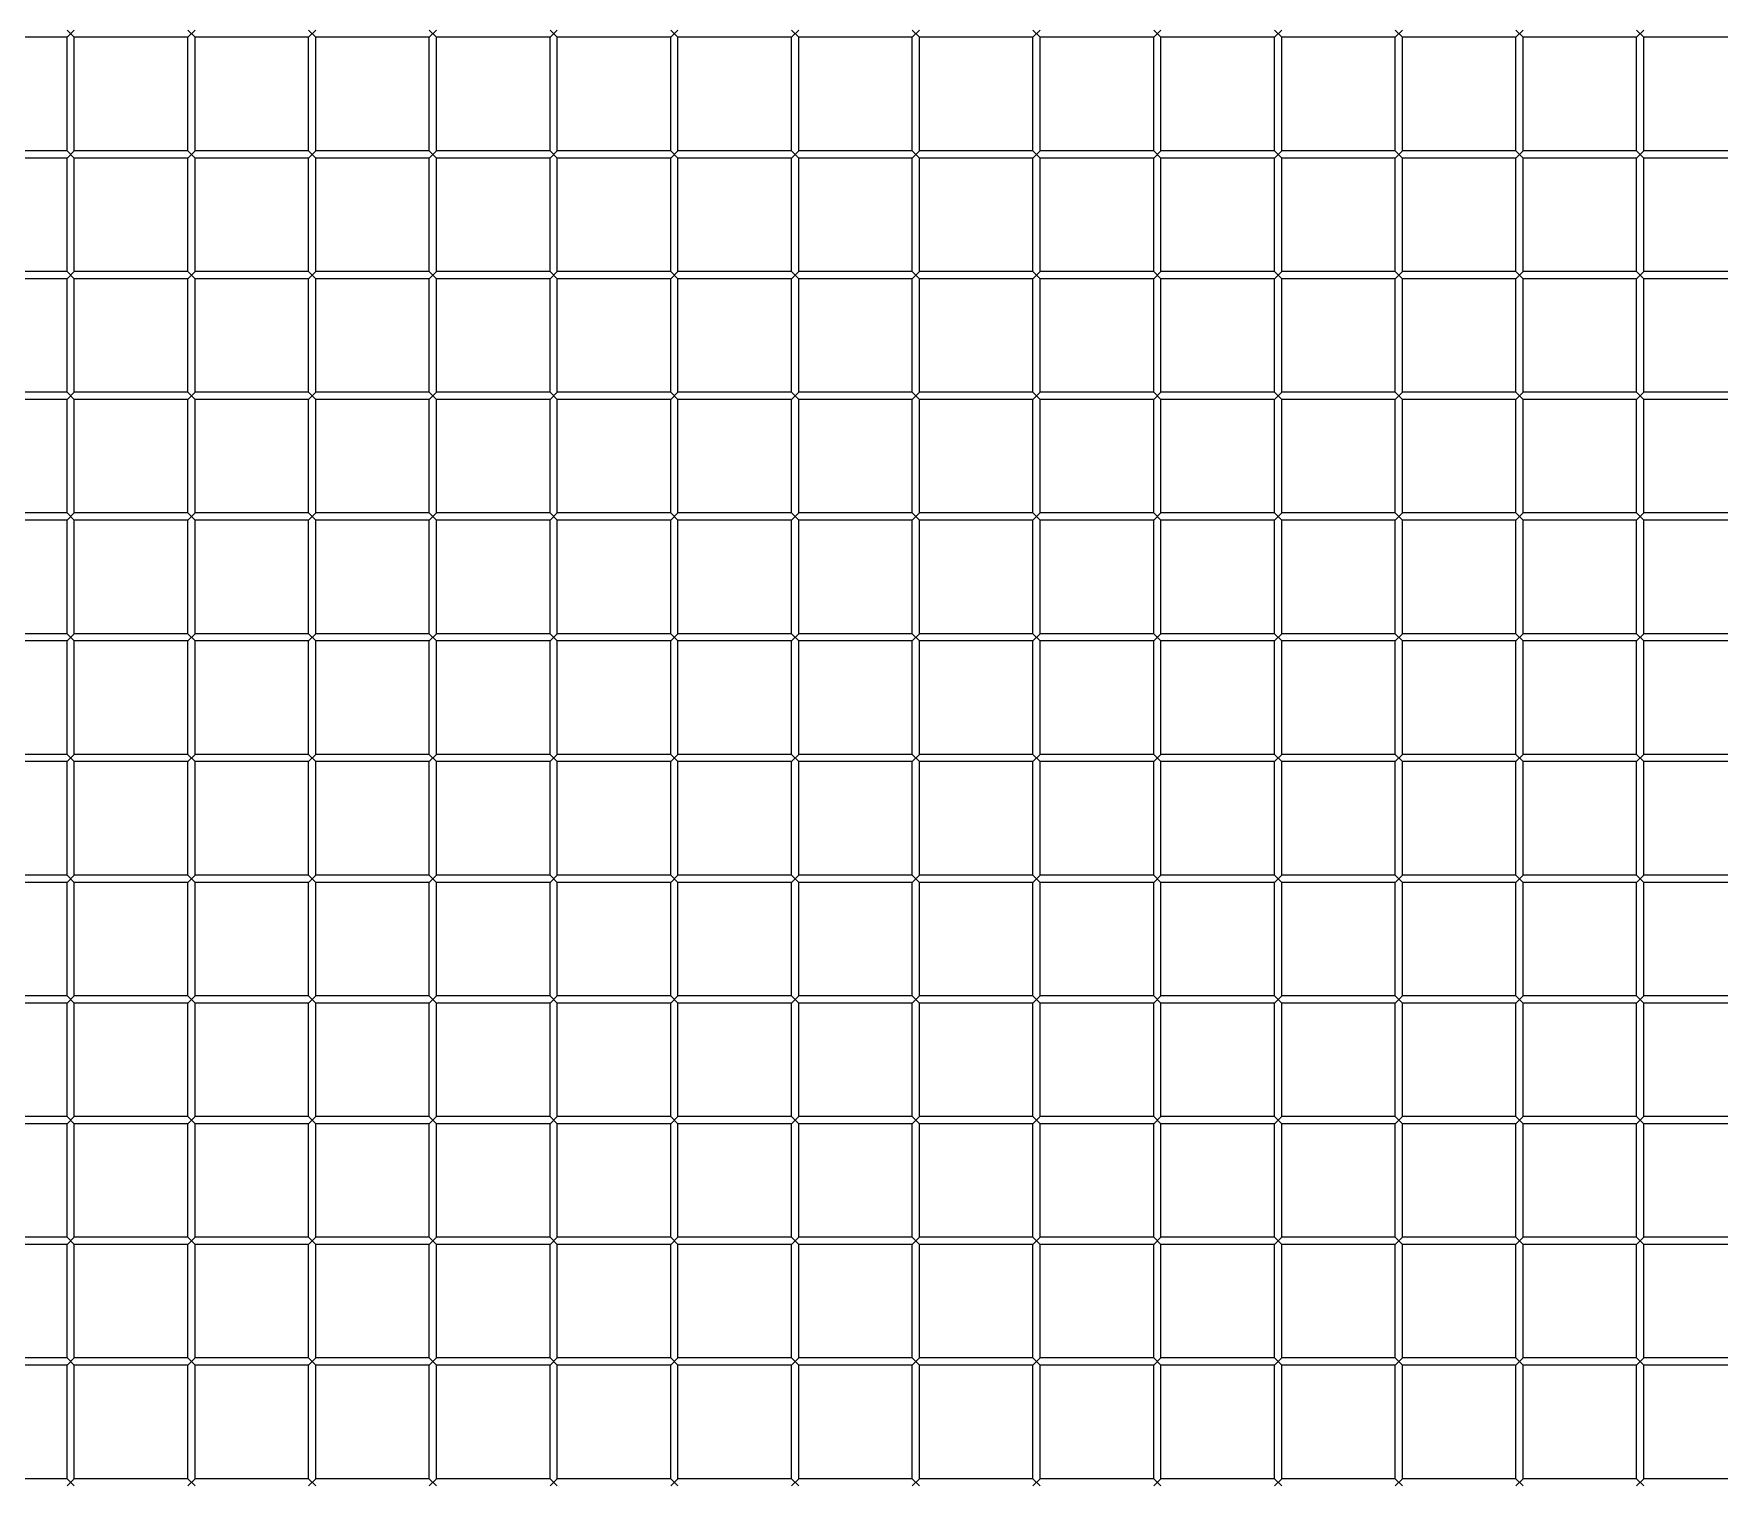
# Model space of a CAD drawing. Header units: millimetres. Extents: x -198529 to 244266, y -64 to 158464.
# Drawn here: x -148015 to -147317, y 96967 to 97567 of the extents above; entities that cross this region are included whole.
import ezdxf

# ---------------------------------------------------------------- set-up
doc = ezdxf.new("R2010")
doc.units = ezdxf.units.MM
doc.layers.add('0-DCC', color=30, linetype='Continuous')

# ---------------------------------------------------------------- blocks, each defined once
blk = doc.blocks.new('DCC2850x1800(右)')
at = {"color": 0, "linetype": 'Continuous'}
for p, q in [((63742.5, -73306.48), (63789.5, -73306.48)), ((63792.5, -73306.48), (63789.5, -73303.48)), ((63792.5, -73303.48), (63789.5, -73306.48)), ((63789.5, -73353.48), (63789.5, -73306.48)), ((63792.5, -73306.48), (63839.5, -73306.48)), ((63792.5, -73353.48), (63792.5, -73306.48)), ((63842.5, -73306.48), (63839.5, -73303.48)), ((63842.5, -73303.48), (63839.5, -73306.48)), ((63839.5, -73353.48), (63839.5, -73306.48)), ((63842.5, -73306.48), (63889.5, -73306.48)), ((63842.5, -73353.48), (63842.5, -73306.48)), ((63892.5, -73306.48), (63889.5, -73303.48)), ((63892.5, -73303.48), (63889.5, -73306.48)), ((63889.5, -73353.48), (63889.5, -73306.48)), ((63892.5, -73353.48), (63892.5, -73306.48)), ((63892.5, -73306.48), (63939.5, -73306.48)), ((63942.5, -73306.48), (63939.5, -73303.48)), ((63942.5, -73303.48), (63939.5, -73306.48)), ((63939.5, -73353.48), (63939.5, -73306.48)), ((63942.5, -73353.48), (63942.5, -73306.48)), ((63942.5, -73306.48), (63989.5, -73306.48)), ((63992.5, -73306.48), (63989.5, -73303.48)), ((63992.5, -73303.48), (63989.5, -73306.48)), ((63989.5, -73353.48), (63989.5, -73306.48)), ((63992.5, -73353.48), (63992.5, -73306.48)), ((63992.5, -73306.48), (64039.5, -73306.48)), ((64042.5, -73306.48), (64039.5, -73303.48)), ((64042.5, -73303.48), (64039.5, -73306.48)), ((64039.5, -73353.48), (64039.5, -73306.48)), ((64042.5, -73353.48), (64042.5, -73306.48)), ((64042.5, -73306.48), (64089.5, -73306.48)), ((64092.5, -73306.48), (64089.5, -73303.48)), ((64092.5, -73303.48), (64089.5, -73306.48)), ((64089.5, -73353.48), (64089.5, -73306.48)), ((64092.5, -73353.48), (64092.5, -73306.48)), ((64092.5, -73306.48), (64139.5, -73306.48)), ((64142.5, -73306.48), (64139.5, -73303.48)), ((64142.5, -73303.48), (64139.5, -73306.48)), ((64139.5, -73353.48), (64139.5, -73306.48)), ((64142.5, -73353.48), (64142.5, -73306.48)), ((64142.5, -73306.48), (64189.5, -73306.48)), ((64192.5, -73306.48), (64189.5, -73303.48)), ((64192.5, -73303.48), (64189.5, -73306.48)), ((64189.5, -73353.48), (64189.5, -73306.48)), ((64192.5, -73353.48), (64192.5, -73306.48)), ((64192.5, -73306.48), (64239.5, -73306.48)), ((64242.5, -73306.48), (64239.5, -73303.48)), ((64242.5, -73303.48), (64239.5, -73306.48)), ((64239.5, -73353.48), (64239.5, -73306.48)), ((64242.5, -73353.48), (64242.5, -73306.48)), ((64242.5, -73306.48), (64289.5, -73306.48)), ((64292.5, -73306.48), (64289.5, -73303.48)), ((64292.5, -73303.48), (64289.5, -73306.48)), ((64289.5, -73353.48), (64289.5, -73306.48)), ((64292.5, -73353.48), (64292.5, -73306.48)), ((64292.5, -73306.48), (64339.5, -73306.48)), ((64342.5, -73306.48), (64339.5, -73303.48)), ((64342.5, -73303.48), (64339.5, -73306.48)), ((64339.5, -73353.48), (64339.5, -73306.48)), ((64342.5, -73353.48), (64342.5, -73306.48)), ((64342.5, -73306.48), (64389.5, -73306.48)), ((64392.5, -73306.48), (64389.5, -73303.48)), ((64392.5, -73303.48), (64389.5, -73306.48)), ((64389.5, -73353.48), (64389.5, -73306.48)), ((64392.5, -73353.48), (64392.5, -73306.48)), ((64392.5, -73306.48), (64439.5, -73306.48)), ((64442.5, -73306.48), (64439.5, -73303.48)), ((64442.5, -73303.48), (64439.5, -73306.48)), ((64439.5, -73353.48), (64439.5, -73306.48)), ((64442.5, -73353.48), (64442.5, -73306.48)), ((64442.5, -73306.48), (64489.5, -73306.48)), ((63742.5, -73353.48), (63789.5, -73353.48)), ((63792.5, -73353.48), (63789.5, -73356.48)), ((63792.5, -73356.48), (63789.5, -73353.48)), ((63792.5, -73353.48), (63839.5, -73353.48)), ((63842.5, -73356.48), (63839.5, -73353.48)), ((63842.5, -73353.48), (63839.5, -73356.48)), ((63842.5, -73353.48), (63889.5, -73353.48)), ((63892.5, -73356.48), (63889.5, -73353.48)), ((63892.5, -73353.48), (63889.5, -73356.48)), ((63892.5, -73353.48), (63939.5, -73353.48)), ((63942.5, -73356.48), (63939.5, -73353.48)), ((63942.5, -73353.48), (63939.5, -73356.48)), ((63942.5, -73353.48), (63989.5, -73353.48)), ((63992.5, -73353.48), (63989.5, -73356.48)), ((63992.5, -73356.48), (63989.5, -73353.48)), ((63992.5, -73353.48), (64039.5, -73353.48)), ((64042.5, -73356.48), (64039.5, -73353.48)), ((64042.5, -73353.48), (64039.5, -73356.48)), ((64042.5, -73353.48), (64089.5, -73353.48)), ((64092.5, -73356.48), (64089.5, -73353.48)), ((64092.5, -73353.48), (64089.5, -73356.48)), ((64092.5, -73353.48), (64139.5, -73353.48)), ((64142.5, -73356.48), (64139.5, -73353.48)), ((64142.5, -73353.48), (64139.5, -73356.48)), ((64142.5, -73353.48), (64189.5, -73353.48)), ((64192.5, -73353.48), (64189.5, -73356.48)), ((64192.5, -73356.48), (64189.5, -73353.48)), ((64192.5, -73353.48), (64239.5, -73353.48)), ((64242.5, -73356.48), (64239.5, -73353.48)), ((64242.5, -73353.48), (64239.5, -73356.48)), ((64242.5, -73353.48), (64289.5, -73353.48)), ((64292.5, -73356.48), (64289.5, -73353.48)), ((64292.5, -73353.48), (64289.5, -73356.48)), ((64292.5, -73353.48), (64339.5, -73353.48)), ((64342.5, -73356.48), (64339.5, -73353.48)), ((64342.5, -73353.48), (64339.5, -73356.48)), ((64342.5, -73353.48), (64389.5, -73353.48)), ((64392.5, -73353.48), (64389.5, -73356.48)), ((64392.5, -73356.48), (64389.5, -73353.48)), ((64392.5, -73353.48), (64439.5, -73353.48)), ((64442.5, -73356.48), (64439.5, -73353.48)), ((64442.5, -73353.48), (64439.5, -73356.48)), ((64442.5, -73353.48), (64489.5, -73353.48)), ((63742.5, -73356.48), (63789.5, -73356.48)), ((63789.5, -73403.48), (63789.5, -73356.48)), ((63792.5, -73356.48), (63839.5, -73356.48)), ((63792.5, -73403.48), (63792.5, -73356.48)), ((63839.5, -73403.48), (63839.5, -73356.48)), ((63842.5, -73356.48), (63889.5, -73356.48)), ((63842.5, -73403.48), (63842.5, -73356.48)), ((63889.5, -73403.48), (63889.5, -73356.48)), ((63892.5, -73356.48), (63939.5, -73356.48)), ((63892.5, -73403.48), (63892.5, -73356.48)), ((63939.5, -73403.48), (63939.5, -73356.48)), ((63942.5, -73356.48), (63989.5, -73356.48)), ((63942.5, -73403.48), (63942.5, -73356.48)), ((63989.5, -73403.48), (63989.5, -73356.48)), ((63992.5, -73403.48), (63992.5, -73356.48)), ((63992.5, -73356.48), (64039.5, -73356.48)), ((64039.5, -73403.48), (64039.5, -73356.48)), ((64042.5, -73403.48), (64042.5, -73356.48)), ((64042.5, -73356.48), (64089.5, -73356.48)), ((64089.5, -73403.48), (64089.5, -73356.48)), ((64092.5, -73403.48), (64092.5, -73356.48)), ((64092.5, -73356.48), (64139.5, -73356.48)), ((64139.5, -73403.48), (64139.5, -73356.48)), ((64142.5, -73403.48), (64142.5, -73356.48)), ((64142.5, -73356.48), (64189.5, -73356.48)), ((64189.5, -73403.48), (64189.5, -73356.48)), ((64192.5, -73403.48), (64192.5, -73356.48)), ((64192.5, -73356.48), (64239.5, -73356.48)), ((64239.5, -73403.48), (64239.5, -73356.48)), ((64242.5, -73403.48), (64242.5, -73356.48)), ((64242.5, -73356.48), (64289.5, -73356.48)), ((64289.5, -73403.48), (64289.5, -73356.48)), ((64292.5, -73403.48), (64292.5, -73356.48)), ((64292.5, -73356.48), (64339.5, -73356.48)), ((64339.5, -73403.48), (64339.5, -73356.48)), ((64342.5, -73403.48), (64342.5, -73356.48)), ((64342.5, -73356.48), (64389.5, -73356.48)), ((64389.5, -73403.48), (64389.5, -73356.48)), ((64392.5, -73403.48), (64392.5, -73356.48)), ((64392.5, -73356.48), (64439.5, -73356.48)), ((64439.5, -73403.48), (64439.5, -73356.48)), ((64442.5, -73403.48), (64442.5, -73356.48)), ((64442.5, -73356.48), (64489.5, -73356.48)), ((63742.5, -73403.48), (63789.5, -73403.48)), ((63792.5, -73403.48), (63789.5, -73406.48)), ((63792.5, -73406.48), (63789.5, -73403.48)), ((63792.5, -73403.48), (63839.5, -73403.48)), ((63842.5, -73403.48), (63839.5, -73406.48)), ((63842.5, -73406.48), (63839.5, -73403.48)), ((63842.5, -73403.48), (63889.5, -73403.48)), ((63892.5, -73406.48), (63889.5, -73403.48)), ((63892.5, -73403.48), (63889.5, -73406.48)), ((63892.5, -73403.48), (63939.5, -73403.48)), ((63942.5, -73403.48), (63939.5, -73406.48)), ((63942.5, -73406.48), (63939.5, -73403.48)), ((63942.5, -73403.48), (63989.5, -73403.48)), ((63992.5, -73403.48), (63989.5, -73406.48)), ((63992.5, -73406.48), (63989.5, -73403.48)), ((63992.5, -73403.48), (64039.5, -73403.48)), ((64042.5, -73403.48), (64039.5, -73406.48)), ((64042.5, -73406.48), (64039.5, -73403.48)), ((64042.5, -73403.48), (64089.5, -73403.48)), ((64092.5, -73406.48), (64089.5, -73403.48)), ((64092.5, -73403.48), (64089.5, -73406.48)), ((64092.5, -73403.48), (64139.5, -73403.48)), ((64142.5, -73403.48), (64139.5, -73406.48)), ((64142.5, -73406.48), (64139.5, -73403.48)), ((64142.5, -73403.48), (64189.5, -73403.48)), ((64192.5, -73403.48), (64189.5, -73406.48)), ((64192.5, -73406.48), (64189.5, -73403.48)), ((64192.5, -73403.48), (64239.5, -73403.48)), ((64242.5, -73403.48), (64239.5, -73406.48)), ((64242.5, -73406.48), (64239.5, -73403.48)), ((64242.5, -73403.48), (64289.5, -73403.48)), ((64292.5, -73406.48), (64289.5, -73403.48)), ((64292.5, -73403.48), (64289.5, -73406.48)), ((64292.5, -73403.48), (64339.5, -73403.48)), ((64342.5, -73403.48), (64339.5, -73406.48)), ((64342.5, -73406.48), (64339.5, -73403.48)), ((64342.5, -73403.48), (64389.5, -73403.48)), ((64392.5, -73403.48), (64389.5, -73406.48)), ((64392.5, -73406.48), (64389.5, -73403.48)), ((64392.5, -73403.48), (64439.5, -73403.48)), ((64442.5, -73403.48), (64439.5, -73406.48)), ((64442.5, -73406.48), (64439.5, -73403.48)), ((64442.5, -73403.48), (64489.5, -73403.48)), ((63742.5, -73406.48), (63789.5, -73406.48)), ((63789.5, -73453.48), (63789.5, -73406.48)), ((63792.5, -73406.48), (63839.5, -73406.48)), ((63792.5, -73453.48), (63792.5, -73406.48)), ((63839.5, -73453.48), (63839.5, -73406.48)), ((63842.5, -73406.48), (63889.5, -73406.48)), ((63842.5, -73453.48), (63842.5, -73406.48)), ((63889.5, -73453.48), (63889.5, -73406.48)), ((63892.5, -73406.48), (63939.5, -73406.48)), ((63892.5, -73453.48), (63892.5, -73406.48)), ((63939.5, -73453.48), (63939.5, -73406.48)), ((63942.5, -73406.48), (63989.5, -73406.48)), ((63942.5, -73453.48), (63942.5, -73406.48)), ((63989.5, -73453.48), (63989.5, -73406.48)), ((63992.5, -73453.48), (63992.5, -73406.48)), ((63992.5, -73406.48), (64039.5, -73406.48)), ((64039.5, -73453.48), (64039.5, -73406.48)), ((64042.5, -73453.48), (64042.5, -73406.48)), ((64042.5, -73406.48), (64089.5, -73406.48)), ((64089.5, -73453.48), (64089.5, -73406.48)), ((64092.5, -73453.48), (64092.5, -73406.48)), ((64092.5, -73406.48), (64139.5, -73406.48)), ((64139.5, -73453.48), (64139.5, -73406.48)), ((64142.5, -73453.48), (64142.5, -73406.48)), ((64142.5, -73406.48), (64189.5, -73406.48)), ((64189.5, -73453.48), (64189.5, -73406.48)), ((64192.5, -73453.48), (64192.5, -73406.48)), ((64192.5, -73406.48), (64239.5, -73406.48)), ((64239.5, -73453.48), (64239.5, -73406.48)), ((64242.5, -73453.48), (64242.5, -73406.48)), ((64242.5, -73406.48), (64289.5, -73406.48)), ((64289.5, -73453.48), (64289.5, -73406.48)), ((64292.5, -73453.48), (64292.5, -73406.48)), ((64292.5, -73406.48), (64339.5, -73406.48)), ((64339.5, -73453.48), (64339.5, -73406.48)), ((64342.5, -73453.48), (64342.5, -73406.48)), ((64342.5, -73406.48), (64389.5, -73406.48)), ((64389.5, -73453.48), (64389.5, -73406.48)), ((64392.5, -73453.48), (64392.5, -73406.48)), ((64392.5, -73406.48), (64439.5, -73406.48)), ((64439.5, -73453.48), (64439.5, -73406.48)), ((64442.5, -73453.48), (64442.5, -73406.48)), ((64442.5, -73406.48), (64489.5, -73406.48)), ((63742.5, -73453.48), (63789.5, -73453.48)), ((63792.5, -73453.48), (63789.5, -73456.48)), ((63792.5, -73456.48), (63789.5, -73453.48)), ((63792.5, -73453.48), (63839.5, -73453.48)), ((63842.5, -73453.48), (63839.5, -73456.48)), ((63842.5, -73456.48), (63839.5, -73453.48)), ((63842.5, -73453.48), (63889.5, -73453.48)), ((63892.5, -73453.48), (63889.5, -73456.48)), ((63892.5, -73456.48), (63889.5, -73453.48)), ((63892.5, -73453.48), (63939.5, -73453.48)), ((63942.5, -73453.48), (63939.5, -73456.48)), ((63942.5, -73456.48), (63939.5, -73453.48)), ((63942.5, -73453.48), (63989.5, -73453.48)), ((63992.5, -73453.48), (63989.5, -73456.48)), ((63992.5, -73456.48), (63989.5, -73453.48)), ((63992.5, -73453.48), (64039.5, -73453.48)), ((64042.5, -73453.48), (64039.5, -73456.48)), ((64042.5, -73456.48), (64039.5, -73453.48)), ((64042.5, -73453.48), (64089.5, -73453.48)), ((64092.5, -73453.48), (64089.5, -73456.48)), ((64092.5, -73456.48), (64089.5, -73453.48)), ((64092.5, -73453.48), (64139.5, -73453.48)), ((64142.5, -73453.48), (64139.5, -73456.48)), ((64142.5, -73456.48), (64139.5, -73453.48)), ((64142.5, -73453.48), (64189.5, -73453.48)), ((64192.5, -73453.48), (64189.5, -73456.48)), ((64192.5, -73456.48), (64189.5, -73453.48)), ((64192.5, -73453.48), (64239.5, -73453.48)), ((64242.5, -73453.48), (64239.5, -73456.48)), ((64242.5, -73456.48), (64239.5, -73453.48)), ((64242.5, -73453.48), (64289.5, -73453.48)), ((64292.5, -73453.48), (64289.5, -73456.48)), ((64292.5, -73456.48), (64289.5, -73453.48)), ((64292.5, -73453.48), (64339.5, -73453.48)), ((64342.5, -73453.48), (64339.5, -73456.48)), ((64342.5, -73456.48), (64339.5, -73453.48)), ((64342.5, -73453.48), (64389.5, -73453.48)), ((64392.5, -73453.48), (64389.5, -73456.48)), ((64392.5, -73456.48), (64389.5, -73453.48)), ((64392.5, -73453.48), (64439.5, -73453.48)), ((64442.5, -73453.48), (64439.5, -73456.48)), ((64442.5, -73456.48), (64439.5, -73453.48)), ((64442.5, -73453.48), (64489.5, -73453.48)), ((63742.5, -73456.48), (63789.5, -73456.48)), ((63789.5, -73503.48), (63789.5, -73456.48)), ((63792.5, -73456.48), (63839.5, -73456.48)), ((63792.5, -73503.48), (63792.5, -73456.48)), ((63839.5, -73503.48), (63839.5, -73456.48)), ((63842.5, -73456.48), (63889.5, -73456.48)), ((63842.5, -73503.48), (63842.5, -73456.48)), ((63889.5, -73503.48), (63889.5, -73456.48)), ((63892.5, -73456.48), (63939.5, -73456.48)), ((63892.5, -73503.48), (63892.5, -73456.48)), ((63939.5, -73503.48), (63939.5, -73456.48)), ((63942.5, -73456.48), (63989.5, -73456.48)), ((63942.5, -73503.48), (63942.5, -73456.48)), ((63989.5, -73503.48), (63989.5, -73456.48)), ((63992.5, -73456.48), (64039.5, -73456.48)), ((63992.5, -73503.48), (63992.5, -73456.48)), ((64039.5, -73503.48), (64039.5, -73456.48)), ((64042.5, -73456.48), (64089.5, -73456.48)), ((64042.5, -73503.48), (64042.5, -73456.48)), ((64089.5, -73503.48), (64089.5, -73456.48)), ((64092.5, -73456.48), (64139.5, -73456.48)), ((64092.5, -73503.48), (64092.5, -73456.48)), ((64139.5, -73503.48), (64139.5, -73456.48)), ((64142.5, -73503.48), (64142.5, -73456.48)), ((64142.5, -73456.48), (64189.5, -73456.48)), ((64189.5, -73503.48), (64189.5, -73456.48)), ((64192.5, -73503.48), (64192.5, -73456.48)), ((64192.5, -73456.48), (64239.5, -73456.48)), ((64239.5, -73503.48), (64239.5, -73456.48)), ((64242.5, -73503.48), (64242.5, -73456.48)), ((64242.5, -73456.48), (64289.5, -73456.48)), ((64289.5, -73503.48), (64289.5, -73456.48)), ((64292.5, -73503.48), (64292.5, -73456.48)), ((64292.5, -73456.48), (64339.5, -73456.48)), ((64339.5, -73503.48), (64339.5, -73456.48)), ((64342.5, -73503.48), (64342.5, -73456.48)), ((64342.5, -73456.48), (64389.5, -73456.48)), ((64389.5, -73503.48), (64389.5, -73456.48)), ((64392.5, -73503.48), (64392.5, -73456.48)), ((64392.5, -73456.48), (64439.5, -73456.48)), ((64439.5, -73503.48), (64439.5, -73456.48)), ((64442.5, -73503.48), (64442.5, -73456.48)), ((64442.5, -73456.48), (64489.5, -73456.48)), ((63742.5, -73503.48), (63789.5, -73503.48)), ((63742.5, -73506.48), (63789.5, -73506.48)), ((63792.5, -73503.48), (63789.5, -73506.48)), ((63792.5, -73506.48), (63789.5, -73503.48)), ((63789.5, -73553.48), (63789.5, -73506.48)), ((63792.5, -73503.48), (63839.5, -73503.48)), ((63792.5, -73506.48), (63839.5, -73506.48)), ((63792.5, -73553.48), (63792.5, -73506.48)), ((63842.5, -73503.48), (63839.5, -73506.48)), ((63842.5, -73506.48), (63839.5, -73503.48)), ((63839.5, -73553.48), (63839.5, -73506.48)), ((63842.5, -73503.48), (63889.5, -73503.48)), ((63842.5, -73506.48), (63889.5, -73506.48)), ((63842.5, -73553.48), (63842.5, -73506.48)), ((63892.5, -73503.48), (63889.5, -73506.48)), ((63892.5, -73506.48), (63889.5, -73503.48)), ((63889.5, -73553.48), (63889.5, -73506.48)), ((63892.5, -73503.48), (63939.5, -73503.48)), ((63892.5, -73506.48), (63939.5, -73506.48)), ((63892.5, -73553.48), (63892.5, -73506.48)), ((63942.5, -73503.48), (63939.5, -73506.48)), ((63942.5, -73506.48), (63939.5, -73503.48)), ((63939.5, -73553.48), (63939.5, -73506.48)), ((63942.5, -73503.48), (63989.5, -73503.48)), ((63942.5, -73506.48), (63989.5, -73506.48)), ((63942.5, -73553.48), (63942.5, -73506.48)), ((63992.5, -73503.48), (63989.5, -73506.48)), ((63992.5, -73506.48), (63989.5, -73503.48)), ((63989.5, -73553.48), (63989.5, -73506.48)), ((63992.5, -73503.48), (64039.5, -73503.48)), ((63992.5, -73506.48), (64039.5, -73506.48)), ((63992.5, -73553.48), (63992.5, -73506.48)), ((64042.5, -73503.48), (64039.5, -73506.48)), ((64042.5, -73506.48), (64039.5, -73503.48)), ((64039.5, -73553.48), (64039.5, -73506.48)), ((64042.5, -73503.48), (64089.5, -73503.48)), ((64042.5, -73506.48), (64089.5, -73506.48)), ((64042.5, -73553.48), (64042.5, -73506.48)), ((64092.5, -73503.48), (64089.5, -73506.48)), ((64092.5, -73506.48), (64089.5, -73503.48)), ((64089.5, -73553.48), (64089.5, -73506.48)), ((64092.5, -73503.48), (64139.5, -73503.48)), ((64092.5, -73506.48), (64139.5, -73506.48)), ((64092.5, -73553.48), (64092.5, -73506.48)), ((64142.5, -73503.48), (64139.5, -73506.48)), ((64142.5, -73506.48), (64139.5, -73503.48)), ((64139.5, -73553.48), (64139.5, -73506.48)), ((64142.5, -73503.48), (64189.5, -73503.48)), ((64142.5, -73553.48), (64142.5, -73506.48)), ((64142.5, -73506.48), (64189.5, -73506.48)), ((64192.5, -73503.48), (64189.5, -73506.48)), ((64192.5, -73506.48), (64189.5, -73503.48)), ((64189.5, -73553.48), (64189.5, -73506.48)), ((64192.5, -73503.48), (64239.5, -73503.48)), ((64192.5, -73553.48), (64192.5, -73506.48)), ((64192.5, -73506.48), (64239.5, -73506.48)), ((64242.5, -73503.48), (64239.5, -73506.48)), ((64242.5, -73506.48), (64239.5, -73503.48)), ((64239.5, -73553.48), (64239.5, -73506.48)), ((64242.5, -73503.48), (64289.5, -73503.48)), ((64242.5, -73553.48), (64242.5, -73506.48)), ((64242.5, -73506.48), (64289.5, -73506.48)), ((64292.5, -73503.48), (64289.5, -73506.48)), ((64292.5, -73506.48), (64289.5, -73503.48)), ((64289.5, -73553.48), (64289.5, -73506.48)), ((64292.5, -73503.48), (64339.5, -73503.48)), ((64292.5, -73553.48), (64292.5, -73506.48)), ((64292.5, -73506.48), (64339.5, -73506.48)), ((64342.5, -73503.48), (64339.5, -73506.48)), ((64342.5, -73506.48), (64339.5, -73503.48)), ((64339.5, -73553.48), (64339.5, -73506.48)), ((64342.5, -73503.48), (64389.5, -73503.48)), ((64342.5, -73553.48), (64342.5, -73506.48)), ((64342.5, -73506.48), (64389.5, -73506.48)), ((64392.5, -73503.48), (64389.5, -73506.48)), ((64392.5, -73506.48), (64389.5, -73503.48)), ((64389.5, -73553.48), (64389.5, -73506.48)), ((64392.5, -73503.48), (64439.5, -73503.48)), ((64392.5, -73553.48), (64392.5, -73506.48)), ((64392.5, -73506.48), (64439.5, -73506.48)), ((64442.5, -73503.48), (64439.5, -73506.48)), ((64442.5, -73506.48), (64439.5, -73503.48)), ((64439.5, -73553.48), (64439.5, -73506.48)), ((64442.5, -73503.48), (64489.5, -73503.48)), ((64442.5, -73553.48), (64442.5, -73506.48)), ((64442.5, -73506.48), (64489.5, -73506.48)), ((63742.5, -73553.48), (63789.5, -73553.48)), ((63742.5, -73556.48), (63789.5, -73556.48)), ((63792.5, -73553.48), (63789.5, -73556.48)), ((63792.5, -73556.48), (63789.5, -73553.48)), ((63789.5, -73603.48), (63789.5, -73556.48)), ((63792.5, -73553.48), (63839.5, -73553.48)), ((63792.5, -73556.48), (63839.5, -73556.48)), ((63792.5, -73603.48), (63792.5, -73556.48)), ((63842.5, -73553.48), (63839.5, -73556.48)), ((63842.5, -73556.48), (63839.5, -73553.48)), ((63839.5, -73603.48), (63839.5, -73556.48)), ((63842.5, -73553.48), (63889.5, -73553.48)), ((63842.5, -73556.48), (63889.5, -73556.48)), ((63842.5, -73603.48), (63842.5, -73556.48)), ((63892.5, -73553.48), (63889.5, -73556.48)), ((63892.5, -73556.48), (63889.5, -73553.48)), ((63889.5, -73603.48), (63889.5, -73556.48)), ((63892.5, -73553.48), (63939.5, -73553.48)), ((63892.5, -73556.48), (63939.5, -73556.48)), ((63892.5, -73603.48), (63892.5, -73556.48)), ((63942.5, -73553.48), (63939.5, -73556.48)), ((63942.5, -73556.48), (63939.5, -73553.48)), ((63939.5, -73603.48), (63939.5, -73556.48)), ((63942.5, -73553.48), (63989.5, -73553.48)), ((63942.5, -73556.48), (63989.5, -73556.48)), ((63942.5, -73603.48), (63942.5, -73556.48)), ((63992.5, -73553.48), (63989.5, -73556.48)), ((63992.5, -73556.48), (63989.5, -73553.48)), ((63989.5, -73603.48), (63989.5, -73556.48)), ((63992.5, -73553.48), (64039.5, -73553.48)), ((63992.5, -73556.48), (64039.5, -73556.48)), ((63992.5, -73603.48), (63992.5, -73556.48)), ((64042.5, -73553.48), (64039.5, -73556.48)), ((64042.5, -73556.48), (64039.5, -73553.48)), ((64039.5, -73603.48), (64039.5, -73556.48)), ((64042.5, -73553.48), (64089.5, -73553.48)), ((64042.5, -73556.48), (64089.5, -73556.48)), ((64042.5, -73603.48), (64042.5, -73556.48)), ((64092.5, -73553.48), (64089.5, -73556.48)), ((64092.5, -73556.48), (64089.5, -73553.48)), ((64089.5, -73603.48), (64089.5, -73556.48)), ((64092.5, -73553.48), (64139.5, -73553.48)), ((64092.5, -73556.48), (64139.5, -73556.48)), ((64092.5, -73603.48), (64092.5, -73556.48)), ((64142.5, -73553.48), (64139.5, -73556.48)), ((64142.5, -73556.48), (64139.5, -73553.48)), ((64139.5, -73603.48), (64139.5, -73556.48)), ((64142.5, -73553.48), (64189.5, -73553.48)), ((64142.5, -73603.48), (64142.5, -73556.48)), ((64142.5, -73556.48), (64189.5, -73556.48)), ((64192.5, -73553.48), (64189.5, -73556.48)), ((64192.5, -73556.48), (64189.5, -73553.48)), ((64189.5, -73603.48), (64189.5, -73556.48)), ((64192.5, -73553.48), (64239.5, -73553.48)), ((64192.5, -73603.48), (64192.5, -73556.48)), ((64192.5, -73556.48), (64239.5, -73556.48)), ((64242.5, -73553.48), (64239.5, -73556.48)), ((64242.5, -73556.48), (64239.5, -73553.48)), ((64239.5, -73603.48), (64239.5, -73556.48)), ((64242.5, -73553.48), (64289.5, -73553.48)), ((64242.5, -73603.48), (64242.5, -73556.48)), ((64242.5, -73556.48), (64289.5, -73556.48)), ((64292.5, -73553.48), (64289.5, -73556.48)), ((64292.5, -73556.48), (64289.5, -73553.48)), ((64289.5, -73603.48), (64289.5, -73556.48)), ((64292.5, -73553.48), (64339.5, -73553.48)), ((64292.5, -73603.48), (64292.5, -73556.48)), ((64292.5, -73556.48), (64339.5, -73556.48)), ((64342.5, -73553.48), (64339.5, -73556.48)), ((64342.5, -73556.48), (64339.5, -73553.48)), ((64339.5, -73603.48), (64339.5, -73556.48)), ((64342.5, -73553.48), (64389.5, -73553.48)), ((64342.5, -73603.48), (64342.5, -73556.48)), ((64342.5, -73556.48), (64389.5, -73556.48)), ((64392.5, -73553.48), (64389.5, -73556.48)), ((64392.5, -73556.48), (64389.5, -73553.48)), ((64389.5, -73603.48), (64389.5, -73556.48)), ((64392.5, -73553.48), (64439.5, -73553.48)), ((64392.5, -73603.48), (64392.5, -73556.48)), ((64392.5, -73556.48), (64439.5, -73556.48)), ((64442.5, -73553.48), (64439.5, -73556.48)), ((64442.5, -73556.48), (64439.5, -73553.48)), ((64439.5, -73603.48), (64439.5, -73556.48)), ((64442.5, -73553.48), (64489.5, -73553.48)), ((64442.5, -73603.48), (64442.5, -73556.48)), ((64442.5, -73556.48), (64489.5, -73556.48)), ((63742.5, -73603.48), (63789.5, -73603.48)), ((63742.5, -73606.48), (63789.5, -73606.48)), ((63792.5, -73603.48), (63789.5, -73606.48)), ((63792.5, -73606.48), (63789.5, -73603.48)), ((63789.5, -73653.48), (63789.5, -73606.48)), ((63792.5, -73603.48), (63839.5, -73603.48)), ((63792.5, -73606.48), (63839.5, -73606.48)), ((63792.5, -73653.48), (63792.5, -73606.48)), ((63842.5, -73603.48), (63839.5, -73606.48)), ((63842.5, -73606.48), (63839.5, -73603.48)), ((63839.5, -73653.48), (63839.5, -73606.48)), ((63842.5, -73603.48), (63889.5, -73603.48)), ((63842.5, -73606.48), (63889.5, -73606.48)), ((63842.5, -73653.48), (63842.5, -73606.48)), ((63892.5, -73603.48), (63889.5, -73606.48)), ((63892.5, -73606.48), (63889.5, -73603.48)), ((63889.5, -73653.48), (63889.5, -73606.48)), ((63892.5, -73603.48), (63939.5, -73603.48)), ((63892.5, -73606.48), (63939.5, -73606.48)), ((63892.5, -73653.48), (63892.5, -73606.48)), ((63942.5, -73603.48), (63939.5, -73606.48)), ((63942.5, -73606.48), (63939.5, -73603.48)), ((63939.5, -73653.48), (63939.5, -73606.48)), ((63942.5, -73603.48), (63989.5, -73603.48)), ((63942.5, -73606.48), (63989.5, -73606.48)), ((63942.5, -73653.48), (63942.5, -73606.48)), ((63992.5, -73603.48), (63989.5, -73606.48)), ((63992.5, -73606.48), (63989.5, -73603.48)), ((63989.5, -73653.48), (63989.5, -73606.48)), ((63992.5, -73603.48), (64039.5, -73603.48)), ((63992.5, -73606.48), (64039.5, -73606.48)), ((63992.5, -73653.48), (63992.5, -73606.48)), ((64042.5, -73603.48), (64039.5, -73606.48)), ((64042.5, -73606.48), (64039.5, -73603.48)), ((64039.5, -73653.48), (64039.5, -73606.48)), ((64042.5, -73603.48), (64089.5, -73603.48)), ((64042.5, -73606.48), (64089.5, -73606.48)), ((64042.5, -73653.48), (64042.5, -73606.48)), ((64092.5, -73603.48), (64089.5, -73606.48)), ((64092.5, -73606.48), (64089.5, -73603.48)), ((64089.5, -73653.48), (64089.5, -73606.48)), ((64092.5, -73603.48), (64139.5, -73603.48)), ((64092.5, -73606.48), (64139.5, -73606.48)), ((64092.5, -73653.48), (64092.5, -73606.48)), ((64142.5, -73603.48), (64139.5, -73606.48)), ((64142.5, -73606.48), (64139.5, -73603.48)), ((64139.5, -73653.48), (64139.5, -73606.48)), ((64142.5, -73603.48), (64189.5, -73603.48)), ((64142.5, -73606.48), (64189.5, -73606.48)), ((64142.5, -73653.48), (64142.5, -73606.48)), ((64192.5, -73603.48), (64189.5, -73606.48)), ((64192.5, -73606.48), (64189.5, -73603.48)), ((64189.5, -73653.48), (64189.5, -73606.48)), ((64192.5, -73603.48), (64239.5, -73603.48)), ((64192.5, -73606.48), (64239.5, -73606.48)), ((64192.5, -73653.48), (64192.5, -73606.48)), ((64242.5, -73603.48), (64239.5, -73606.48)), ((64242.5, -73606.48), (64239.5, -73603.48)), ((64239.5, -73653.48), (64239.5, -73606.48)), ((64242.5, -73603.48), (64289.5, -73603.48)), ((64242.5, -73606.48), (64289.5, -73606.48)), ((64242.5, -73653.48), (64242.5, -73606.48)), ((64292.5, -73603.48), (64289.5, -73606.48)), ((64292.5, -73606.48), (64289.5, -73603.48)), ((64289.5, -73653.48), (64289.5, -73606.48)), ((64292.5, -73603.48), (64339.5, -73603.48)), ((64292.5, -73653.48), (64292.5, -73606.48)), ((64292.5, -73606.48), (64339.5, -73606.48)), ((64342.5, -73603.48), (64339.5, -73606.48)), ((64342.5, -73606.48), (64339.5, -73603.48)), ((64339.5, -73653.48), (64339.5, -73606.48)), ((64342.5, -73603.48), (64389.5, -73603.48)), ((64342.5, -73653.48), (64342.5, -73606.48)), ((64342.5, -73606.48), (64389.5, -73606.48)), ((64392.5, -73603.48), (64389.5, -73606.48)), ((64392.5, -73606.48), (64389.5, -73603.48)), ((64389.5, -73653.48), (64389.5, -73606.48)), ((64392.5, -73603.48), (64439.5, -73603.48)), ((64392.5, -73653.48), (64392.5, -73606.48)), ((64392.5, -73606.48), (64439.5, -73606.48)), ((64442.5, -73603.48), (64439.5, -73606.48)), ((64442.5, -73606.48), (64439.5, -73603.48)), ((64439.5, -73653.48), (64439.5, -73606.48)), ((64442.5, -73603.48), (64489.5, -73603.48)), ((64442.5, -73653.48), (64442.5, -73606.48)), ((64442.5, -73606.48), (64489.5, -73606.48)), ((63742.5, -73653.48), (63789.5, -73653.48)), ((63792.5, -73653.48), (63789.5, -73656.48)), ((63792.5, -73656.48), (63789.5, -73653.48)), ((63792.5, -73653.48), (63839.5, -73653.48)), ((63842.5, -73653.48), (63839.5, -73656.48)), ((63842.5, -73656.48), (63839.5, -73653.48)), ((63842.5, -73653.48), (63889.5, -73653.48)), ((63892.5, -73653.48), (63889.5, -73656.48)), ((63892.5, -73656.48), (63889.5, -73653.48)), ((63892.5, -73653.48), (63939.5, -73653.48)), ((63942.5, -73653.48), (63939.5, -73656.48)), ((63942.5, -73656.48), (63939.5, -73653.48)), ((63942.5, -73653.48), (63989.5, -73653.48)), ((63992.5, -73653.48), (63989.5, -73656.48)), ((63992.5, -73656.48), (63989.5, -73653.48)), ((63992.5, -73653.48), (64039.5, -73653.48)), ((64042.5, -73653.48), (64039.5, -73656.48)), ((64042.5, -73656.48), (64039.5, -73653.48)), ((64042.5, -73653.48), (64089.5, -73653.48)), ((64092.5, -73653.48), (64089.5, -73656.48)), ((64092.5, -73656.48), (64089.5, -73653.48)), ((64092.5, -73653.48), (64139.5, -73653.48)), ((64142.5, -73653.48), (64139.5, -73656.48)), ((64142.5, -73656.48), (64139.5, -73653.48)), ((64142.5, -73653.48), (64189.5, -73653.48)), ((64192.5, -73653.48), (64189.5, -73656.48)), ((64192.5, -73656.48), (64189.5, -73653.48)), ((64192.5, -73653.48), (64239.5, -73653.48)), ((64242.5, -73653.48), (64239.5, -73656.48)), ((64242.5, -73656.48), (64239.5, -73653.48)), ((64242.5, -73653.48), (64289.5, -73653.48)), ((64292.5, -73653.48), (64289.5, -73656.48)), ((64292.5, -73656.48), (64289.5, -73653.48)), ((64292.5, -73653.48), (64339.5, -73653.48)), ((64342.5, -73653.48), (64339.5, -73656.48)), ((64342.5, -73656.48), (64339.5, -73653.48)), ((64342.5, -73653.48), (64389.5, -73653.48)), ((64392.5, -73653.48), (64389.5, -73656.48)), ((64392.5, -73656.48), (64389.5, -73653.48)), ((64392.5, -73653.48), (64439.5, -73653.48)), ((64442.5, -73653.48), (64439.5, -73656.48)), ((64442.5, -73656.48), (64439.5, -73653.48)), ((64442.5, -73653.48), (64489.5, -73653.48)), ((63742.5, -73656.48), (63789.5, -73656.48)), ((63789.5, -73703.48), (63789.5, -73656.48)), ((63792.5, -73656.48), (63839.5, -73656.48)), ((63792.5, -73703.48), (63792.5, -73656.48)), ((63839.5, -73703.48), (63839.5, -73656.48)), ((63842.5, -73656.48), (63889.5, -73656.48)), ((63842.5, -73703.48), (63842.5, -73656.48)), ((63889.5, -73703.48), (63889.5, -73656.48)), ((63892.5, -73656.48), (63939.5, -73656.48)), ((63892.5, -73703.48), (63892.5, -73656.48)), ((63939.5, -73703.48), (63939.5, -73656.48)), ((63942.5, -73656.48), (63989.5, -73656.48)), ((63942.5, -73703.48), (63942.5, -73656.48)), ((63989.5, -73703.48), (63989.5, -73656.48)), ((63992.5, -73656.48), (64039.5, -73656.48)), ((63992.5, -73703.48), (63992.5, -73656.48)), ((64039.5, -73703.48), (64039.5, -73656.48)), ((64042.5, -73656.48), (64089.5, -73656.48)), ((64042.5, -73703.48), (64042.5, -73656.48)), ((64089.5, -73703.48), (64089.5, -73656.48)), ((64092.5, -73656.48), (64139.5, -73656.48)), ((64092.5, -73703.48), (64092.5, -73656.48)), ((64139.5, -73703.48), (64139.5, -73656.48)), ((64142.5, -73656.48), (64189.5, -73656.48)), ((64142.5, -73703.48), (64142.5, -73656.48)), ((64189.5, -73703.48), (64189.5, -73656.48)), ((64192.5, -73656.48), (64239.5, -73656.48)), ((64192.5, -73703.48), (64192.5, -73656.48)), ((64239.5, -73703.48), (64239.5, -73656.48)), ((64242.5, -73656.48), (64289.5, -73656.48)), ((64242.5, -73703.48), (64242.5, -73656.48)), ((64289.5, -73703.48), (64289.5, -73656.48)), ((64292.5, -73703.48), (64292.5, -73656.48)), ((64292.5, -73656.48), (64339.5, -73656.48)), ((64339.5, -73703.48), (64339.5, -73656.48)), ((64342.5, -73703.48), (64342.5, -73656.48)), ((64342.5, -73656.48), (64389.5, -73656.48)), ((64389.5, -73703.48), (64389.5, -73656.48)), ((64392.5, -73703.48), (64392.5, -73656.48)), ((64392.5, -73656.48), (64439.5, -73656.48)), ((64439.5, -73703.48), (64439.5, -73656.48)), ((64442.5, -73703.48), (64442.5, -73656.48)), ((64442.5, -73656.48), (64489.5, -73656.48)), ((63742.5, -73703.48), (63789.5, -73703.48)), ((63792.5, -73703.48), (63789.5, -73706.48)), ((63792.5, -73706.48), (63789.5, -73703.48)), ((63792.5, -73703.48), (63839.5, -73703.48)), ((63842.5, -73703.48), (63839.5, -73706.48)), ((63842.5, -73706.48), (63839.5, -73703.48)), ((63842.5, -73703.48), (63889.5, -73703.48)), ((63892.5, -73703.48), (63889.5, -73706.48)), ((63892.5, -73706.48), (63889.5, -73703.48)), ((63892.5, -73703.48), (63939.5, -73703.48)), ((63942.5, -73703.48), (63939.5, -73706.48)), ((63942.5, -73706.48), (63939.5, -73703.48)), ((63942.5, -73703.48), (63989.5, -73703.48)), ((63992.5, -73703.48), (63989.5, -73706.48)), ((63992.5, -73706.48), (63989.5, -73703.48)), ((63992.5, -73703.48), (64039.5, -73703.48)), ((64042.5, -73703.48), (64039.5, -73706.48)), ((64042.5, -73706.48), (64039.5, -73703.48)), ((64042.5, -73703.48), (64089.5, -73703.48)), ((64092.5, -73703.48), (64089.5, -73706.48)), ((64092.5, -73706.48), (64089.5, -73703.48)), ((64092.5, -73703.48), (64139.5, -73703.48)), ((64142.5, -73703.48), (64139.5, -73706.48)), ((64142.5, -73706.48), (64139.5, -73703.48)), ((64142.5, -73703.48), (64189.5, -73703.48)), ((64192.5, -73703.48), (64189.5, -73706.48)), ((64192.5, -73706.48), (64189.5, -73703.48)), ((64192.5, -73703.48), (64239.5, -73703.48)), ((64242.5, -73703.48), (64239.5, -73706.48)), ((64242.5, -73706.48), (64239.5, -73703.48)), ((64242.5, -73703.48), (64289.5, -73703.48)), ((64292.5, -73703.48), (64289.5, -73706.48)), ((64292.5, -73706.48), (64289.5, -73703.48)), ((64292.5, -73703.48), (64339.5, -73703.48)), ((64342.5, -73703.48), (64339.5, -73706.48)), ((64342.5, -73706.48), (64339.5, -73703.48)), ((64342.5, -73703.48), (64389.5, -73703.48)), ((64392.5, -73703.48), (64389.5, -73706.48)), ((64392.5, -73706.48), (64389.5, -73703.48)), ((64392.5, -73703.48), (64439.5, -73703.48)), ((64442.5, -73703.48), (64439.5, -73706.48)), ((64442.5, -73706.48), (64439.5, -73703.48)), ((64442.5, -73703.48), (64489.5, -73703.48)), ((63742.5, -73706.48), (63789.5, -73706.48)), ((63789.5, -73753.48), (63789.5, -73706.48)), ((63792.5, -73706.48), (63839.5, -73706.48)), ((63792.5, -73753.48), (63792.5, -73706.48)), ((63839.5, -73753.48), (63839.5, -73706.48)), ((63842.5, -73706.48), (63889.5, -73706.48)), ((63842.5, -73753.48), (63842.5, -73706.48)), ((63889.5, -73753.48), (63889.5, -73706.48)), ((63892.5, -73706.48), (63939.5, -73706.48)), ((63892.5, -73753.48), (63892.5, -73706.48)), ((63939.5, -73753.48), (63939.5, -73706.48)), ((63942.5, -73706.48), (63989.5, -73706.48)), ((63942.5, -73753.48), (63942.5, -73706.48)), ((63989.5, -73753.48), (63989.5, -73706.48)), ((63992.5, -73706.48), (64039.5, -73706.48)), ((63992.5, -73753.48), (63992.5, -73706.48)), ((64039.5, -73753.48), (64039.5, -73706.48)), ((64042.5, -73706.48), (64089.5, -73706.48)), ((64042.5, -73753.48), (64042.5, -73706.48)), ((64089.5, -73753.48), (64089.5, -73706.48)), ((64092.5, -73706.48), (64139.5, -73706.48)), ((64092.5, -73753.48), (64092.5, -73706.48)), ((64139.5, -73753.48), (64139.5, -73706.48)), ((64142.5, -73706.48), (64189.5, -73706.48)), ((64142.5, -73753.48), (64142.5, -73706.48)), ((64189.5, -73753.48), (64189.5, -73706.48)), ((64192.5, -73706.48), (64239.5, -73706.48)), ((64192.5, -73753.48), (64192.5, -73706.48)), ((64239.5, -73753.48), (64239.5, -73706.48)), ((64242.5, -73706.48), (64289.5, -73706.48)), ((64242.5, -73753.48), (64242.5, -73706.48)), ((64289.5, -73753.48), (64289.5, -73706.48)), ((64292.5, -73753.48), (64292.5, -73706.48)), ((64292.5, -73706.48), (64339.5, -73706.48)), ((64339.5, -73753.48), (64339.5, -73706.48)), ((64342.5, -73753.48), (64342.5, -73706.48)), ((64342.5, -73706.48), (64389.5, -73706.48)), ((64389.5, -73753.48), (64389.5, -73706.48)), ((64392.5, -73753.48), (64392.5, -73706.48)), ((64392.5, -73706.48), (64439.5, -73706.48)), ((64439.5, -73753.48), (64439.5, -73706.48)), ((64442.5, -73753.48), (64442.5, -73706.48)), ((64442.5, -73706.48), (64489.5, -73706.48)), ((63742.5, -73753.48), (63789.5, -73753.48)), ((63792.5, -73753.48), (63789.5, -73756.48)), ((63792.5, -73756.48), (63789.5, -73753.48)), ((63792.5, -73753.48), (63839.5, -73753.48)), ((63842.5, -73753.48), (63839.5, -73756.48)), ((63842.5, -73756.48), (63839.5, -73753.48)), ((63842.5, -73753.48), (63889.5, -73753.48)), ((63892.5, -73753.48), (63889.5, -73756.48)), ((63892.5, -73756.48), (63889.5, -73753.48)), ((63892.5, -73753.48), (63939.5, -73753.48)), ((63942.5, -73753.48), (63939.5, -73756.48)), ((63942.5, -73756.48), (63939.5, -73753.48)), ((63942.5, -73753.48), (63989.5, -73753.48)), ((63992.5, -73753.48), (63989.5, -73756.48)), ((63992.5, -73756.48), (63989.5, -73753.48)), ((63992.5, -73753.48), (64039.5, -73753.48)), ((64042.5, -73753.48), (64039.5, -73756.48)), ((64042.5, -73756.48), (64039.5, -73753.48)), ((64042.5, -73753.48), (64089.5, -73753.48)), ((64092.5, -73753.48), (64089.5, -73756.48)), ((64092.5, -73756.48), (64089.5, -73753.48)), ((64092.5, -73753.48), (64139.5, -73753.48)), ((64142.5, -73753.48), (64139.5, -73756.48)), ((64142.5, -73756.48), (64139.5, -73753.48)), ((64142.5, -73753.48), (64189.5, -73753.48)), ((64192.5, -73753.48), (64189.5, -73756.48)), ((64192.5, -73756.48), (64189.5, -73753.48)), ((64192.5, -73753.48), (64239.5, -73753.48)), ((64242.5, -73753.48), (64239.5, -73756.48)), ((64242.5, -73756.48), (64239.5, -73753.48)), ((64242.5, -73753.48), (64289.5, -73753.48)), ((64292.5, -73753.48), (64289.5, -73756.48)), ((64292.5, -73756.48), (64289.5, -73753.48)), ((64292.5, -73753.48), (64339.5, -73753.48)), ((64342.5, -73753.48), (64339.5, -73756.48)), ((64342.5, -73756.48), (64339.5, -73753.48)), ((64342.5, -73753.48), (64389.5, -73753.48)), ((64392.5, -73753.48), (64389.5, -73756.48)), ((64392.5, -73756.48), (64389.5, -73753.48)), ((64392.5, -73753.48), (64439.5, -73753.48)), ((64442.5, -73753.48), (64439.5, -73756.48)), ((64442.5, -73756.48), (64439.5, -73753.48)), ((64442.5, -73753.48), (64489.5, -73753.48)), ((63742.5, -73756.48), (63789.5, -73756.48)), ((63789.5, -73803.48), (63789.5, -73756.48)), ((63792.5, -73756.48), (63839.5, -73756.48)), ((63792.5, -73803.48), (63792.5, -73756.48)), ((63839.5, -73803.48), (63839.5, -73756.48)), ((63842.5, -73756.48), (63889.5, -73756.48)), ((63842.5, -73803.48), (63842.5, -73756.48)), ((63889.5, -73803.48), (63889.5, -73756.48)), ((63892.5, -73756.48), (63939.5, -73756.48)), ((63892.5, -73803.48), (63892.5, -73756.48)), ((63939.5, -73803.48), (63939.5, -73756.48)), ((63942.5, -73756.48), (63989.5, -73756.48)), ((63942.5, -73803.48), (63942.5, -73756.48)), ((63989.5, -73803.48), (63989.5, -73756.48)), ((63992.5, -73756.48), (64039.5, -73756.48)), ((63992.5, -73803.48), (63992.5, -73756.48)), ((64039.5, -73803.48), (64039.5, -73756.48)), ((64042.5, -73756.48), (64089.5, -73756.48)), ((64042.5, -73803.48), (64042.5, -73756.48)), ((64089.5, -73803.48), (64089.5, -73756.48)), ((64092.5, -73756.48), (64139.5, -73756.48)), ((64092.5, -73803.48), (64092.5, -73756.48)), ((64139.5, -73803.48), (64139.5, -73756.48)), ((64142.5, -73756.48), (64189.5, -73756.48)), ((64142.5, -73803.48), (64142.5, -73756.48)), ((64189.5, -73803.48), (64189.5, -73756.48)), ((64192.5, -73756.48), (64239.5, -73756.48)), ((64192.5, -73803.48), (64192.5, -73756.48)), ((64239.5, -73803.48), (64239.5, -73756.48)), ((64242.5, -73756.48), (64289.5, -73756.48)), ((64242.5, -73803.48), (64242.5, -73756.48)), ((64289.5, -73803.48), (64289.5, -73756.48)), ((64292.5, -73756.48), (64339.5, -73756.48)), ((64292.5, -73803.48), (64292.5, -73756.48)), ((64339.5, -73803.48), (64339.5, -73756.48)), ((64342.5, -73756.48), (64389.5, -73756.48)), ((64342.5, -73803.48), (64342.5, -73756.48)), ((64389.5, -73803.48), (64389.5, -73756.48)), ((64392.5, -73756.48), (64439.5, -73756.48)), ((64392.5, -73803.48), (64392.5, -73756.48)), ((64439.5, -73803.48), (64439.5, -73756.48)), ((64442.5, -73803.48), (64442.5, -73756.48)), ((64442.5, -73756.48), (64489.5, -73756.48)), ((63742.5, -73803.48), (63789.5, -73803.48)), ((63742.5, -73806.48), (63789.5, -73806.48)), ((63792.5, -73803.48), (63789.5, -73806.48)), ((63792.5, -73806.48), (63789.5, -73803.48)), ((63789.5, -73853.48), (63789.5, -73806.48)), ((63792.5, -73803.48), (63839.5, -73803.48)), ((63792.5, -73806.48), (63839.5, -73806.48)), ((63792.5, -73853.48), (63792.5, -73806.48)), ((63842.5, -73803.48), (63839.5, -73806.48)), ((63842.5, -73806.48), (63839.5, -73803.48)), ((63839.5, -73853.48), (63839.5, -73806.48)), ((63842.5, -73803.48), (63889.5, -73803.48)), ((63842.5, -73806.48), (63889.5, -73806.48)), ((63842.5, -73853.48), (63842.5, -73806.48)), ((63892.5, -73803.48), (63889.5, -73806.48)), ((63892.5, -73806.48), (63889.5, -73803.48)), ((63889.5, -73853.48), (63889.5, -73806.48)), ((63892.5, -73803.48), (63939.5, -73803.48)), ((63892.5, -73806.48), (63939.5, -73806.48)), ((63892.5, -73853.48), (63892.5, -73806.48)), ((63942.5, -73803.48), (63939.5, -73806.48)), ((63942.5, -73806.48), (63939.5, -73803.48)), ((63939.5, -73853.48), (63939.5, -73806.48)), ((63942.5, -73803.48), (63989.5, -73803.48)), ((63942.5, -73806.48), (63989.5, -73806.48)), ((63942.5, -73853.48), (63942.5, -73806.48)), ((63992.5, -73803.48), (63989.5, -73806.48)), ((63992.5, -73806.48), (63989.5, -73803.48)), ((63989.5, -73853.48), (63989.5, -73806.48)), ((63992.5, -73803.48), (64039.5, -73803.48)), ((63992.5, -73806.48), (64039.5, -73806.48)), ((63992.5, -73853.48), (63992.5, -73806.48)), ((64042.5, -73803.48), (64039.5, -73806.48)), ((64042.5, -73806.48), (64039.5, -73803.48)), ((64039.5, -73853.48), (64039.5, -73806.48)), ((64042.5, -73803.48), (64089.5, -73803.48)), ((64042.5, -73806.48), (64089.5, -73806.48)), ((64042.5, -73853.48), (64042.5, -73806.48)), ((64092.5, -73803.48), (64089.5, -73806.48)), ((64092.5, -73806.48), (64089.5, -73803.48)), ((64089.5, -73853.48), (64089.5, -73806.48)), ((64092.5, -73803.48), (64139.5, -73803.48)), ((64092.5, -73806.48), (64139.5, -73806.48)), ((64092.5, -73853.48), (64092.5, -73806.48)), ((64142.5, -73803.48), (64139.5, -73806.48)), ((64142.5, -73806.48), (64139.5, -73803.48)), ((64139.5, -73853.48), (64139.5, -73806.48)), ((64142.5, -73803.48), (64189.5, -73803.48)), ((64142.5, -73806.48), (64189.5, -73806.48)), ((64142.5, -73853.48), (64142.5, -73806.48)), ((64192.5, -73803.48), (64189.5, -73806.48)), ((64192.5, -73806.48), (64189.5, -73803.48)), ((64189.5, -73853.48), (64189.5, -73806.48)), ((64192.5, -73803.48), (64239.5, -73803.48)), ((64192.5, -73806.48), (64239.5, -73806.48)), ((64192.5, -73853.48), (64192.5, -73806.48)), ((64242.5, -73803.48), (64239.5, -73806.48)), ((64242.5, -73806.48), (64239.5, -73803.48)), ((64239.5, -73853.48), (64239.5, -73806.48)), ((64242.5, -73803.48), (64289.5, -73803.48)), ((64242.5, -73806.48), (64289.5, -73806.48)), ((64242.5, -73853.48), (64242.5, -73806.48)), ((64292.5, -73803.48), (64289.5, -73806.48)), ((64292.5, -73806.48), (64289.5, -73803.48)), ((64289.5, -73853.48), (64289.5, -73806.48)), ((64292.5, -73803.48), (64339.5, -73803.48)), ((64292.5, -73806.48), (64339.5, -73806.48)), ((64292.5, -73853.48), (64292.5, -73806.48)), ((64342.5, -73803.48), (64339.5, -73806.48)), ((64342.5, -73806.48), (64339.5, -73803.48)), ((64339.5, -73853.48), (64339.5, -73806.48)), ((64342.5, -73803.48), (64389.5, -73803.48)), ((64342.5, -73806.48), (64389.5, -73806.48)), ((64342.5, -73853.48), (64342.5, -73806.48)), ((64392.5, -73803.48), (64389.5, -73806.48)), ((64392.5, -73806.48), (64389.5, -73803.48)), ((64389.5, -73853.48), (64389.5, -73806.48)), ((64392.5, -73803.48), (64439.5, -73803.48)), ((64392.5, -73806.48), (64439.5, -73806.48)), ((64392.5, -73853.48), (64392.5, -73806.48)), ((64442.5, -73803.48), (64439.5, -73806.48)), ((64442.5, -73806.48), (64439.5, -73803.48)), ((64439.5, -73853.48), (64439.5, -73806.48)), ((64442.5, -73803.48), (64489.5, -73803.48)), ((64442.5, -73853.48), (64442.5, -73806.48)), ((64442.5, -73806.48), (64489.5, -73806.48)), ((63742.5, -73853.48), (63789.5, -73853.48)), ((63742.5, -73856.48), (63789.5, -73856.48)), ((63792.5, -73853.48), (63789.5, -73856.48)), ((63792.5, -73856.48), (63789.5, -73853.48)), ((63789.5, -73903.48), (63789.5, -73856.48)), ((63792.5, -73853.48), (63839.5, -73853.48)), ((63792.5, -73856.48), (63839.5, -73856.48)), ((63792.5, -73903.48), (63792.5, -73856.48)), ((63842.5, -73853.48), (63839.5, -73856.48)), ((63842.5, -73856.48), (63839.5, -73853.48)), ((63839.5, -73903.48), (63839.5, -73856.48)), ((63842.5, -73853.48), (63889.5, -73853.48)), ((63842.5, -73856.48), (63889.5, -73856.48)), ((63842.5, -73903.48), (63842.5, -73856.48)), ((63892.5, -73853.48), (63889.5, -73856.48)), ((63892.5, -73856.48), (63889.5, -73853.48)), ((63889.5, -73903.48), (63889.5, -73856.48)), ((63892.5, -73853.48), (63939.5, -73853.48)), ((63892.5, -73856.48), (63939.5, -73856.48)), ((63892.5, -73903.48), (63892.5, -73856.48)), ((63942.5, -73853.48), (63939.5, -73856.48)), ((63942.5, -73856.48), (63939.5, -73853.48)), ((63939.5, -73903.48), (63939.5, -73856.48)), ((63942.5, -73853.48), (63989.5, -73853.48)), ((63942.5, -73856.48), (63989.5, -73856.48)), ((63942.5, -73903.48), (63942.5, -73856.48)), ((63992.5, -73853.48), (63989.5, -73856.48)), ((63992.5, -73856.48), (63989.5, -73853.48)), ((63989.5, -73903.48), (63989.5, -73856.48)), ((63992.5, -73853.48), (64039.5, -73853.48)), ((63992.5, -73856.48), (64039.5, -73856.48)), ((63992.5, -73903.48), (63992.5, -73856.48)), ((64042.5, -73853.48), (64039.5, -73856.48)), ((64042.5, -73856.48), (64039.5, -73853.48)), ((64039.5, -73903.48), (64039.5, -73856.48)), ((64042.5, -73853.48), (64089.5, -73853.48)), ((64042.5, -73856.48), (64089.5, -73856.48)), ((64042.5, -73903.48), (64042.5, -73856.48)), ((64092.5, -73853.48), (64089.5, -73856.48)), ((64092.5, -73856.48), (64089.5, -73853.48)), ((64089.5, -73903.48), (64089.5, -73856.48)), ((64092.5, -73853.48), (64139.5, -73853.48)), ((64092.5, -73856.48), (64139.5, -73856.48)), ((64092.5, -73903.48), (64092.5, -73856.48)), ((64142.5, -73853.48), (64139.5, -73856.48)), ((64142.5, -73856.48), (64139.5, -73853.48)), ((64139.5, -73903.48), (64139.5, -73856.48)), ((64142.5, -73853.48), (64189.5, -73853.48)), ((64142.5, -73856.48), (64189.5, -73856.48)), ((64142.5, -73903.48), (64142.5, -73856.48)), ((64192.5, -73853.48), (64189.5, -73856.48)), ((64192.5, -73856.48), (64189.5, -73853.48)), ((64189.5, -73903.48), (64189.5, -73856.48)), ((64192.5, -73853.48), (64239.5, -73853.48)), ((64192.5, -73856.48), (64239.5, -73856.48)), ((64192.5, -73903.48), (64192.5, -73856.48)), ((64242.5, -73853.48), (64239.5, -73856.48)), ((64242.5, -73856.48), (64239.5, -73853.48)), ((64239.5, -73903.48), (64239.5, -73856.48)), ((64242.5, -73853.48), (64289.5, -73853.48)), ((64242.5, -73856.48), (64289.5, -73856.48)), ((64242.5, -73903.48), (64242.5, -73856.48)), ((64292.5, -73853.48), (64289.5, -73856.48)), ((64292.5, -73856.48), (64289.5, -73853.48)), ((64289.5, -73903.48), (64289.5, -73856.48)), ((64292.5, -73853.48), (64339.5, -73853.48)), ((64292.5, -73856.48), (64339.5, -73856.48)), ((64292.5, -73903.48), (64292.5, -73856.48)), ((64342.5, -73853.48), (64339.5, -73856.48)), ((64342.5, -73856.48), (64339.5, -73853.48)), ((64339.5, -73903.48), (64339.5, -73856.48)), ((64342.5, -73853.48), (64389.5, -73853.48)), ((64342.5, -73856.48), (64389.5, -73856.48)), ((64342.5, -73903.48), (64342.5, -73856.48)), ((64392.5, -73853.48), (64389.5, -73856.48)), ((64392.5, -73856.48), (64389.5, -73853.48)), ((64389.5, -73903.48), (64389.5, -73856.48)), ((64392.5, -73853.48), (64439.5, -73853.48)), ((64392.5, -73856.48), (64439.5, -73856.48)), ((64392.5, -73903.48), (64392.5, -73856.48)), ((64442.5, -73853.48), (64439.5, -73856.48)), ((64442.5, -73856.48), (64439.5, -73853.48)), ((64439.5, -73903.48), (64439.5, -73856.48)), ((64442.5, -73853.48), (64489.5, -73853.48)), ((64442.5, -73903.48), (64442.5, -73856.48)), ((64442.5, -73856.48), (64489.5, -73856.48)), ((63742.5, -73903.48), (63789.5, -73903.48)), ((63792.5, -73903.48), (63789.5, -73906.48)), ((63792.5, -73906.48), (63789.5, -73903.48)), ((63792.5, -73903.48), (63839.5, -73903.48)), ((63842.5, -73903.48), (63839.5, -73906.48)), ((63842.5, -73906.48), (63839.5, -73903.48)), ((63842.5, -73903.48), (63889.5, -73903.48)), ((63892.5, -73903.48), (63889.5, -73906.48)), ((63892.5, -73906.48), (63889.5, -73903.48)), ((63892.5, -73903.48), (63939.5, -73903.48)), ((63942.5, -73903.48), (63939.5, -73906.48)), ((63942.5, -73906.48), (63939.5, -73903.48)), ((63942.5, -73903.48), (63989.5, -73903.48)), ((63992.5, -73903.48), (63989.5, -73906.48)), ((63992.5, -73906.48), (63989.5, -73903.48)), ((63992.5, -73903.48), (64039.5, -73903.48)), ((64042.5, -73903.48), (64039.5, -73906.48)), ((64042.5, -73906.48), (64039.5, -73903.48)), ((64042.5, -73903.48), (64089.5, -73903.48)), ((64092.5, -73903.48), (64089.5, -73906.48)), ((64092.5, -73906.48), (64089.5, -73903.48)), ((64092.5, -73903.48), (64139.5, -73903.48)), ((64142.5, -73903.48), (64139.5, -73906.48)), ((64142.5, -73906.48), (64139.5, -73903.48)), ((64142.5, -73903.48), (64189.5, -73903.48)), ((64192.5, -73903.48), (64189.5, -73906.48)), ((64192.5, -73906.48), (64189.5, -73903.48)), ((64192.5, -73903.48), (64239.5, -73903.48)), ((64242.5, -73903.48), (64239.5, -73906.48)), ((64242.5, -73906.48), (64239.5, -73903.48)), ((64242.5, -73903.48), (64289.5, -73903.48)), ((64292.5, -73903.48), (64289.5, -73906.48)), ((64292.5, -73906.48), (64289.5, -73903.48)), ((64292.5, -73903.48), (64339.5, -73903.48)), ((64342.5, -73903.48), (64339.5, -73906.48)), ((64342.5, -73906.48), (64339.5, -73903.48)), ((64342.5, -73903.48), (64389.5, -73903.48)), ((64392.5, -73903.48), (64389.5, -73906.48)), ((64392.5, -73906.48), (64389.5, -73903.48)), ((64392.5, -73903.48), (64439.5, -73903.48)), ((64442.5, -73903.48), (64439.5, -73906.48)), ((64442.5, -73906.48), (64439.5, -73903.48)), ((64442.5, -73903.48), (64489.5, -73903.48))]:
    blk.add_line(p, q, dxfattribs=at)

msp = doc.modelspace()

# ---------------------------------------------------------------- block references
at = {"layer": '0-DCC', "xscale": -1}
msp.add_blockref('DCC2850x1800(右)', (-83558.27, 170871.49), dxfattribs=at)

doc.saveas('drawing.dxf')
